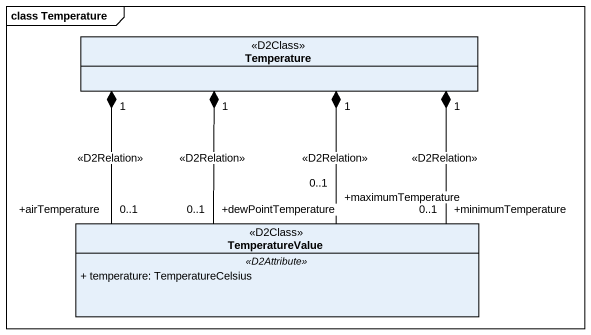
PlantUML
@startuml
mainframe class Temperature
hide circle
hide empty members
skinparam classAttributeIconSize 0
class Temperature <<D2Class>>
class TemperatureValue <<D2Class>> {
  .. <<D2Attribute>> ..
  + temperature: TemperatureCelsius
}
TemperatureValue "+minimumTemperature\n0..1" -up-* "1" Temperature : <<D2Relation>>
TemperatureValue "+dewPointTemperature\n0..1" -up-* "1" Temperature : <<D2Relation>>
TemperatureValue "+maximumTemperature\n0..1" -up-* "1" Temperature : <<D2Relation>>
TemperatureValue "+airTemperature\n0..1" -up-* "1" Temperature : <<D2Relation>>
@enduml
